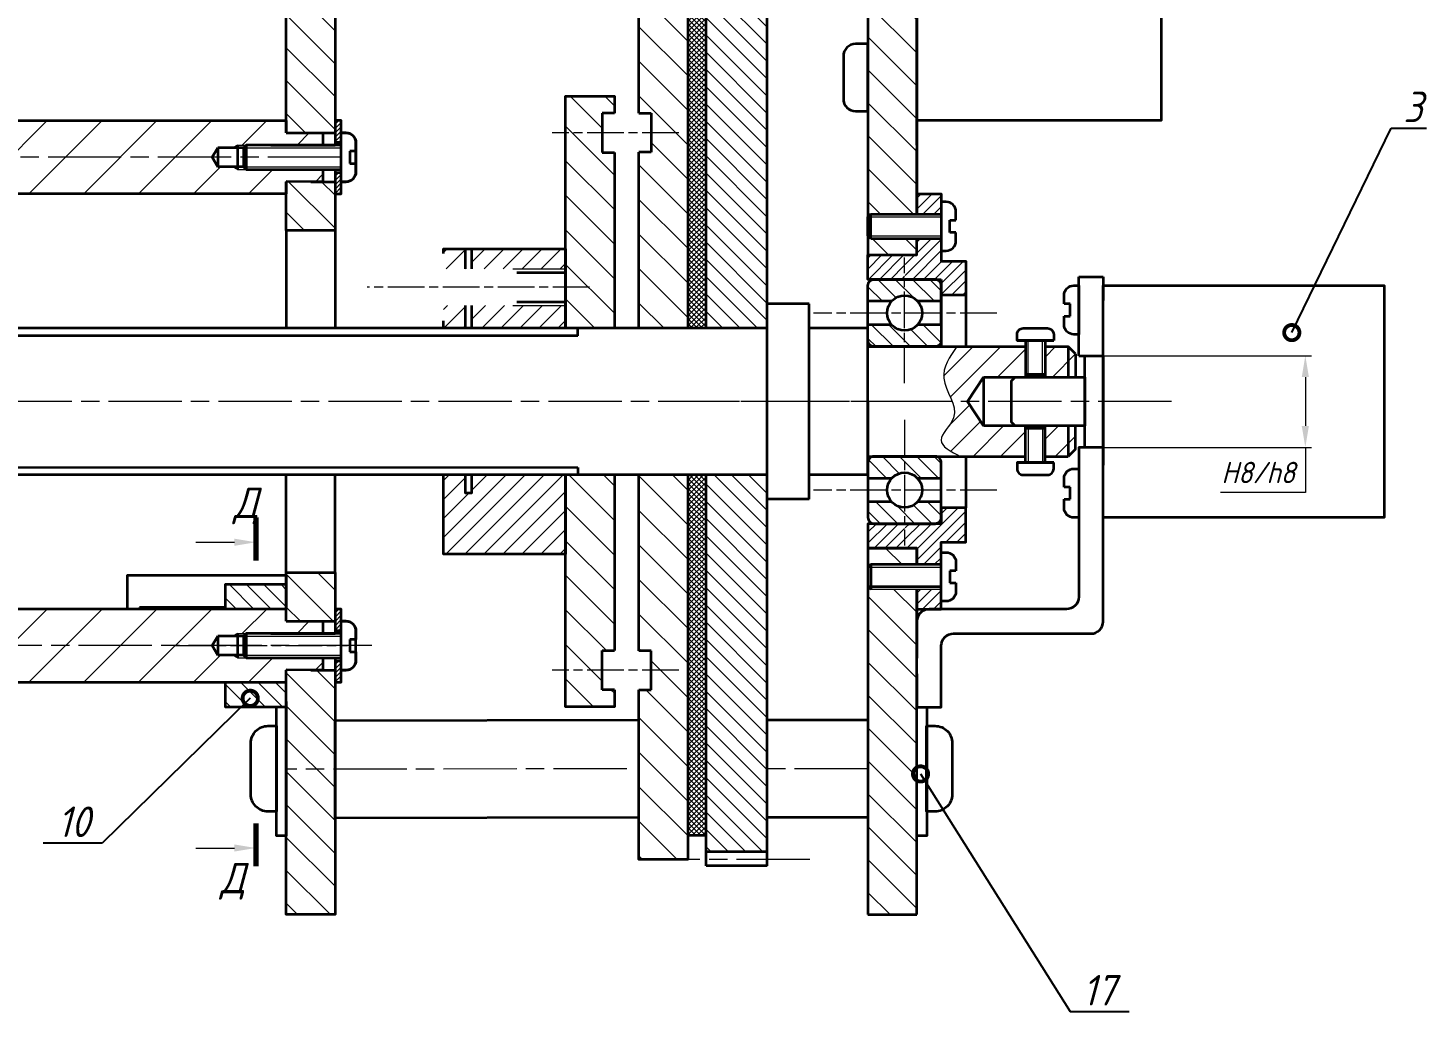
# Model space of a CAD drawing. Header units: millimetres. Extents: x -1043 to 2000, y -1356 to 1302.
# Drawn here: x 350.7 to 579.7, y -1177.6 to -1016 of the extents above; entities that cross this region are included whole.
import ezdxf
from ezdxf import colors
from ezdxf.entities.mleader import LeaderData, LeaderLine
from ezdxf.math import Vec2, Vec3

# ---------------------------------------------------------------- set-up
doc = ezdxf.new("R2010")
doc.units = ezdxf.units.MM
doc.linetypes.add('AM_ISO08W050', pattern=[18, 12, -1.5, 3, -1.5])
doc.linetypes.add('AM_ISO08W050x2', pattern=[9, 6, -0.75, 1.5, -0.75])
doc.layers.get('0').update_dxf_attribs({"lineweight": 80})
for name, color, linetype, lineweight in [('AM_0', 7, 'Continuous', 35), ('AM_4', 3, 'Continuous', 15), ('AM_4N', 3, 'Continuous', 15), ('AM_5', 3, 'Continuous', 15), ('AM_7', 4, 'AM_ISO08W050', 15), ('AM_8', 1, 'Continuous', 15), ('основные', 7, 'Continuous', 35), ('оч жирные', 7, 'Continuous', 70), ('тонкие', 2, 'Continuous', 15)]:
    doc.layers.add(name, color=color, linetype=linetype, lineweight=lineweight)
doc.styles.get("Standard").update_dxf_attribs({"font": 'geniso.shx', "oblique": 15})
doc.dimstyles.new('AM_GOST$0', dxfattribs={"dimtxt": 3.5, "dimasz": 3.5, "dimexe": 1, "dimexo": 1, "dimgap": 1.5, "dimtad": 1, "dimtoh": 1, "dimtxsty": 'Standard', "dimcen": 0, "dimclrd": 256, "dimclre": 256, "dimclrt": 2, "dimadec": 0, "dimazin": 2, "dimtp": 0.1, "dimtm": 0.1, "dimtfac": 0.71, "dimtmove": 0, "dimatfit": 3, "dimfxl": 1, "dimtolj": 1, "dimlwd": -1, "dimlwe": -1, "dimarcsym": 1})
pattern_1 = [(45, (-4.5894, -563.9429), (-0.8980256, 0.8980256), [])]
pattern_2 = [(315, (96.1496, -563.9429), (1.4142136, 1.4142136), [])]
pattern_3 = [(315, (-156.259, -165.021), (1.4142136, 1.4142136), [])]
pattern_4 = [(315, (-196.542, 1860.2293), (1.4142136, 1.4142136), [])]
pattern_5 = [(45, (79.28616, -1377.50654), (-0.3535534, 0.3535534), [])]
pattern_6 = [(45, (79.28616, -1297.52747), (-0.3535534, 0.3535534), [])]

# ---------------------------------------------------------------- blocks, each defined once
blk = doc.blocks.new('*D135')
at = {"layer": 'AM_5', "linetype": 'ByBlock', "transparency": 16777216}
for p, q in [((524.66, -1069.64), (560.75, -1069.64)), ((559.75, -1073.14), (559.75, -1081.14)), ((524.66, -1084.64), (560.75, -1084.64)), ((559.75, -1084.64), (559.75, -1092.01)), ((559.75, -1092.01), (545.85, -1092.01))]:
    blk.add_line(p, q, dxfattribs=at)
at = {"layer": 'AM_5', "transparency": 16777216}
for points in [[(559.16, -1073.14), (560.33, -1073.14), (559.75, -1069.64)], [(559.16, -1081.14), (560.33, -1081.14), (559.75, -1084.64)]]:
    blk.add_solid(points, dxfattribs=at)
at = {"layer": 'Defpoints', "color": 0, "transparency": 16777216}
for p in [(523.66, -1069.64), (523.66, -1084.64), (559.75, -1084.64)]:
    blk.add_point(p, dxfattribs=at)
at = {"layer": 'AM_5', "color": 2, "transparency": 16777216, "insert": (552.05, -1088.76), "char_height": 3.5, "attachment_point": 5}
blk.add_mtext('\\A1;H8/h8', dxfattribs=at)
blk = doc.blocks.new('_DotSmall')
at = {"color": 0, "linetype": 'ByBlock', "const_width": 0.5}
blk.add_lwpolyline([(-0.0625, 0, 1), (0.0625, 0, 1)], format="xyb", close=True, dxfattribs=at)

msp = doc.modelspace()

# ---------------------------------------------------------------- hatches: boundary and pattern name
at = {"layer": 'AM_8'}
h = msp.add_hatch(dxfattribs=at)
h.set_pattern_fill('ANSI31', color=256, scale=1.2, angle=270, style=0)
h.set_pattern_definition([(315, (-196.542, 1860.2293), (2.694077, 2.694077), [])])
h.paths.add_polyline_path([(496.15, -1046.443), (496.15, -1035.71), (496.15, -1035.143), (496.15, -1029.143), (496.15, -1027.106), (496.15, -1020.343), (496.15, -1011.143), (488.15, -1011.143), (488.15, -1046.876), (488.603, -1046.443)])
h.paths.add_polyline_path([(496.15, -973.143), (496.15, -951.143), (488.15, -951.143), (488.15, -973.143)])
h.paths.add_polyline_path([(496.15, -1053.143), (496.15, -1050.443), (488.603, -1050.443), (488.15, -1050.01), (488.15, -1053.143)])
h.paths.add_polyline_path([(496.15, -1161.143), (496.15, -1121.71), (496.15, -1110.71), (496.15, -1107.843), (488.603, -1107.843), (488.15, -1107.41), (488.15, -1118.576), (488.15, -1161.143)])
h.paths.add_polyline_path([(496.15, -1103.843), (496.15, -1101.143), (488.15, -1101.143), (488.15, -1103.843), (488.603, -1103.843)])
h.paths.add_polyline_path([(400.931, -1161.143), (400.931, -1137.351), (392.931, -1137.364), (392.931, -1148.269), (392.931, -1161.143)])
h.paths.add_polyline_path([(400.931, -1137.351), (400.931, -1123.116), (400.931, -1121.116), (396.931, -1121.116), (392.931, -1121.116), (392.931, -1137.364)])
h.paths.add_polyline_path([(400.931, -1113.116), (400.931, -1111.116), (400.931, -1105.137), (392.931, -1105.137), (392.931, -1113.116), (396.931, -1113.116)])
h.paths.add_polyline_path([(400.931, -1049.137), (400.931, -1041.137), (396.931, -1041.137), (392.931, -1041.137), (392.931, -1049.137)])
h.paths.add_polyline_path([(396.931, -1033.137), (400.931, -1033.137), (400.931, -1031.137), (400.931, -975.017), (392.931, -975.017), (392.931, -986.017), (392.931, -1033.137)])
h.paths.add_polyline_path([(400.931, -975.017), (400.931, -951.143), (392.931, -951.143), (392.931, -975.017)])
h = msp.add_hatch(dxfattribs=at)
h.set_pattern_fill('_U', color=256, scale=4, angle=315, style=0, pattern_type=0)
h.set_pattern_definition([(315, (-196.542, 1860.2293), (2.828427, 2.828427), [])])
h.paths.add_polyline_path([(458.658, -1065.142), (458.658, -1002.143), (454.65, -1002.143), (450.658, -1002.139), (450.658, -1029.924), (452.658, -1029.924), (452.658, -1036.324), (450.658, -1036.323), (450.658, -1065.142)])
h.paths.add_polyline_path([(452.658, -1117.954), (452.658, -1124.354), (450.658, -1124.354), (450.658, -1152.139), (458.658, -1152.139), (458.658, -1089.143), (454.785, -1089.143), (450.658, -1089.143), (450.658, -1117.954)])
h.paths.add_polyline_path([(446.658, -1065.142), (446.658, -1036.335), (444.658, -1036.335), (444.658, -1033.143), (438.658, -1033.143), (438.658, -1065.141)])
h.paths.add_polyline_path([(444.658, -1121.135), (444.658, -1117.914), (446.658, -1117.914), (446.658, -1089.142), (442.785, -1089.142), (438.658, -1089.143), (438.658, -1102.137), (438.658, -1121.135)])
h.paths.add_polyline_path([(444.658, -1033.143), (444.658, -1029.924), (446.658, -1029.924), (446.658, -1027.139), (438.658, -1027.139), (438.658, -1033.143)])
edge = h.paths.add_edge_path()
edge.add_line((446.658, -1127.139), (446.658, -1124.353))
edge.add_arc((446.632, -1124.054), 0.3, 244.64611, 274.94315, ccw=False)
edge.add_line((446.503, -1124.326), (446.024, -1124.326))
edge.add_arc((445.895, -1124.054), 0.3, 270, 295.35389, ccw=False)
edge.add_arc((445.895, -1124.054), 0.3, 244.64611, 270, ccw=False)
edge.add_line((445.767, -1124.326), (445.287, -1124.326))
edge.add_arc((445.158, -1124.054), 0.3, 270, 295.35389, ccw=False)
edge.add_arc((445.158, -1124.054), 0.3, 244.64611, 270, ccw=False)
edge.add_line((445.03, -1124.326), (444.658, -1124.326))
edge.add_line((444.658, -1124.326), (444.658, -1121.135))
edge.add_line((444.658, -1121.135), (438.658, -1121.135))
edge.add_line((438.658, -1121.135), (438.658, -1127.139))
edge.add_line((438.658, -1127.139), (446.658, -1127.139))
h = msp.add_hatch(dxfattribs=at)
h.set_pattern_fill('_U', color=256, scale=2, angle=315, style=0, pattern_type=0)
h.set_pattern_definition(pattern_2)
h.paths.add_polyline_path([(461.65, -1003.393), (461.65, -1061.143), (461.658, -1061.143), (461.656, -1065.142), (471.65, -1065.143), (471.65, -1003.393)])
h = msp.add_hatch(dxfattribs=at)
h.set_pattern_fill('ANSI37', color=256, scale=0.182, angle=270, style=0)
h.set_pattern_definition([(315, (-196.542, 1860.2293), (0.40860165, 0.40860165), []), (45, (-196.542, 1860.2293), (-0.40860165, 0.40860165), [])])
h.paths.add_polyline_path([(461.649, -1065.142), (461.65, -1006.143), (458.658, -1006.143), (458.657, -1065.142)])
h.paths.add_polyline_path([(461.65, -1148.143), (461.65, -1089.143), (458.658, -1089.143), (458.658, -1148.143)])
h = msp.add_hatch(dxfattribs=at)
h.set_pattern_fill('ANSI31', color=256, scale=2, style=0)
h.set_pattern_definition([(45, (79.286, -1377.5065), (-4.49013, 4.49013), [])])
edge = h.paths.add_edge_path()
edge.add_line((172.294, -1037.137), (164.972, -1037.137))
edge.add_line((164.972, -1037.137), (164.068, -1038.704))
edge.add_line((164.068, -1038.704), (161.668, -1038.704))
edge.add_line((161.668, -1038.704), (160.868, -1039.137))
edge.add_line((160.868, -1039.137), (159.414, -1039.137))
edge.add_line((159.414, -1039.137), (159.414, -1039.137))
edge.add_line((159.414, -1039.137), (146.868, -1039.137))
edge.add_line((146.868, -1039.137), (146.868, -1041.137))
edge.add_line((146.868, -1041.137), (148.868, -1041.137))
edge.add_line((148.868, -1041.137), (152.868, -1041.137))
edge.add_line((152.868, -1041.137), (152.868, -1043.12))
edge.add_line((152.868, -1043.12), (171.26, -1043.122))
edge.add_arc((154.458, -1037.137), 17.836, 340.39269, 360)
edge = h.paths.add_edge_path()
edge.add_line((171.258, -1031.144), (152.873, -1031.144))
edge.add_line((152.873, -1031.144), (152.875, -1033.162))
edge.add_line((152.875, -1033.162), (146.868, -1033.137))
edge.add_line((146.868, -1033.137), (146.868, -1035.137))
edge.add_line((146.868, -1035.137), (159.414, -1035.137))
edge.add_line((159.414, -1035.137), (160.868, -1035.137))
edge.add_line((160.868, -1035.137), (161.668, -1035.57))
edge.add_line((161.668, -1035.57), (164.068, -1035.57))
edge.add_line((164.068, -1035.57), (164.972, -1037.137))
edge.add_line((164.972, -1037.137), (172.294, -1037.137))
edge.add_arc((154.458, -1037.137), 17.836, 360, 379.63137)
edge = h.paths.add_edge_path()
edge.add_line((392.931, -1031.143), (171.258, -1031.144))
edge.add_arc((154.458, -1037.137), 17.836, 0, 19.63137, ccw=False)
edge.add_line((172.294, -1037.137), (380.827, -1037.137))
edge.add_line((380.827, -1037.137), (381.731, -1035.57))
edge.add_line((381.731, -1035.57), (384.131, -1035.57))
edge.add_line((384.131, -1035.57), (384.931, -1035.137))
edge.add_line((384.931, -1035.137), (386.385, -1035.137))
edge.add_line((386.385, -1035.137), (386.385, -1035.137))
edge.add_line((386.385, -1035.137), (398.931, -1035.137))
edge.add_line((398.931, -1035.137), (398.931, -1033.162))
edge.add_line((398.931, -1033.162), (392.931, -1033.137))
edge.add_line((392.931, -1033.137), (392.931, -1031.143))
edge = h.paths.add_edge_path()
edge.add_line((398.931, -1039.137), (386.385, -1039.137))
edge.add_line((386.385, -1039.137), (384.931, -1039.137))
edge.add_line((384.931, -1039.137), (384.131, -1038.704))
edge.add_line((384.131, -1038.704), (381.731, -1038.704))
edge.add_line((381.731, -1038.704), (380.827, -1037.137))
edge.add_line((380.827, -1037.137), (172.294, -1037.137))
edge.add_arc((154.458, -1037.137), 17.836, -19.63079, 0, ccw=False)
edge.add_line((171.258, -1043.129), (392.931, -1043.128))
edge.add_line((392.931, -1043.128), (392.931, -1041.137))
edge.add_line((392.931, -1041.137), (398.931, -1041.137))
edge.add_line((398.931, -1041.137), (398.931, -1039.137))
h = msp.add_hatch(dxfattribs=at)
h.set_pattern_fill('_U', color=256, scale=0.5, angle=45, style=0, pattern_type=0)
h.set_pattern_definition(pattern_6)
h.paths.add_polyline_path([(400.931, -1031.137), (400.931, -1033.137), (400.931, -1034.655), (401.931, -1034.655), (401.931, -1031.137)])
h = msp.add_hatch(dxfattribs=at)
h.set_pattern_fill('_U', color=256, scale=0.5, angle=45, style=0, pattern_type=0)
h.set_pattern_definition(pattern_6)
h.paths.add_polyline_path([(400.931, -1039.619), (400.931, -1041.137), (400.931, -1043.137), (401.931, -1043.137), (401.931, -1039.619)])
h = msp.add_hatch(dxfattribs=at)
h.set_pattern_fill('ANSI31', color=256, scale=0.4, angle=360, style=0)
h.set_pattern_definition(pattern_1)
h.paths.add_polyline_path([(500.15, -1046.443), (500.15, -1043.143), (496.15, -1043.143), (496.15, -1046.443)])
edge = h.paths.add_edge_path()
edge.add_arc((499.15, -1058.143), 1, 0, 90, ccw=False)
edge.add_line((500.15, -1058.143), (500.15, -1059.743))
edge.add_line((500.15, -1059.743), (504.15, -1059.743))
edge.add_line((504.15, -1059.743), (504.15, -1054.143))
edge.add_line((504.15, -1054.143), (500.15, -1054.143))
edge.add_line((500.15, -1054.143), (500.15, -1053.143))
edge.add_line((500.15, -1053.143), (500.15, -1050.443))
edge.add_line((500.15, -1050.443), (496.15, -1050.443))
edge.add_line((496.15, -1050.443), (496.15, -1053.143))
edge.add_line((496.15, -1053.143), (494.256, -1053.143))
edge.add_line((494.256, -1053.143), (494.256, -1057.143))
edge.add_line((494.256, -1057.143), (499.15, -1057.143))
h.paths.add_polyline_path([(500.15, -1046.443), (500.15, -1043.143), (496.15, -1043.143), (496.15, -1046.443)], flags=17)
h.paths.add_polyline_path([(494.15, -1057.143), (494.15, -1053.143), (488.15, -1053.143), (488.15, -1057.143)])
edge = h.paths.add_edge_path()
edge.add_line((500.15, -1103.843), (500.15, -1101.143))
edge.add_line((500.15, -1101.143), (500.15, -1100.143))
edge.add_line((500.15, -1100.143), (504.15, -1100.143))
edge.add_line((504.15, -1100.143), (504.15, -1094.543))
edge.add_line((504.15, -1094.543), (500.15, -1094.543))
edge.add_line((500.15, -1094.543), (500.15, -1096.143))
edge.add_arc((499.15, -1096.143), 1, -90, 0, ccw=False)
edge.add_line((499.15, -1097.143), (494.256, -1097.143))
edge.add_line((494.256, -1097.143), (494.256, -1101.143))
edge.add_line((494.256, -1101.143), (496.15, -1101.143))
edge.add_line((496.15, -1101.143), (496.15, -1103.843))
edge.add_line((496.15, -1103.843), (500.15, -1103.843))
h.paths.add_polyline_path([(500.15, -1111.143), (500.15, -1107.843), (496.15, -1107.843), (496.15, -1111.143)])
h.paths.add_polyline_path([(494.15, -1101.143), (494.15, -1097.143), (488.15, -1097.143), (488.15, -1101.143)])
h = msp.add_hatch(dxfattribs=at)
h.set_pattern_fill('ANSI31', color=256, scale=0.4, angle=360, style=0)
h.set_pattern_definition(pattern_1)
h.paths.add_polyline_path([(500.15, -1044.443), (500.15, -1043.143), (496.15, -1043.143), (496.15, -1046.443), (500.15, -1046.443)])
h = msp.add_hatch(dxfattribs=at)
h.set_pattern_fill('_U', color=256, scale=2.2, angle=405, style=0, pattern_type=0)
h.set_pattern_definition([(45, (-196.542, 1860.2293), (-1.5556349, 1.5556349), [])])
h.paths.add_polyline_path([(438.658, -1102.137), (438.658, -1089.143), (423.264, -1089.142), (423.264, -1092.137), (422.264, -1092.137), (422.264, -1089.142), (418.658, -1089.141), (418.658, -1102.137)])
h.paths.add_polyline_path([(438.658, -1065.141), (438.658, -1061.411), (434.044, -1061.411), (423.264, -1061.411), (423.264, -1065.14)])
h.paths.add_polyline_path([(434.044, -1055.411), (438.658, -1055.411), (438.658, -1052.137), (423.264, -1052.137), (423.264, -1055.411)])
h.paths.add_polyline_path([(421.158, -1055.411), (422.264, -1055.411), (422.264, -1052.137), (418.658, -1052.137), (418.658, -1055.411), (420.544, -1055.411)])
h.paths.add_polyline_path([(422.264, -1065.14), (422.264, -1061.411), (421.158, -1061.411), (420.544, -1061.411), (418.658, -1061.411), (418.658, -1063.911), (418.658, -1065.14)])
h = msp.add_hatch(dxfattribs=at)
h.set_pattern_fill('_U', color=256, scale=2, angle=315, style=0, pattern_type=0)
h.set_pattern_definition(pattern_3)
edge = h.paths.add_edge_path()
edge.add_line((488.15, -1058.143), (488.15, -1060.729))
edge.add_line((488.15, -1060.729), (492.024, -1060.729))
edge.add_arc((494.15, -1062.643), 2.86, 402.00772, 497.99228, ccw=False)
edge.add_line((496.275, -1060.729), (500.15, -1060.729))
edge.add_line((500.15, -1060.729), (500.15, -1058.143))
edge.add_arc((499.15, -1058.143), 1, 360, 450)
edge.add_line((499.15, -1057.143), (489.15, -1057.143))
edge.add_arc((489.15, -1058.143), 1, 450, 540)
h = msp.add_hatch(dxfattribs=at)
h.set_pattern_fill('_U', color=256, scale=2, angle=315, style=0, pattern_type=0)
h.set_pattern_definition(pattern_3)
edge = h.paths.add_edge_path()
edge.add_line((500.15, -1067.143), (500.15, -1064.557))
edge.add_line((500.15, -1064.557), (496.275, -1064.557))
edge.add_arc((494.15, -1062.643), 2.86, 222.00772, 317.99228, ccw=False)
edge.add_line((492.024, -1064.557), (488.15, -1064.557))
edge.add_line((488.15, -1064.557), (488.15, -1067.143))
edge.add_arc((489.15, -1067.143), 1, 540, 630)
edge.add_line((489.15, -1068.143), (499.15, -1068.143))
edge.add_arc((499.15, -1067.143), 1, 270, 360)
h = msp.add_hatch(dxfattribs=at)
h.set_pattern_fill('ANSI31', color=256, style=0)
h.set_pattern_definition([(45, (79.2862, -1377.5065), (-2.245064, 2.245064), [])])
edge = h.paths.add_edge_path()
edge.add_line((513.953, -1068.893), (513.953, -1068.463))
edge.add_line((513.953, -1068.463), (513.953, -1068.143))
edge.add_line((513.953, -1068.143), (502.692, -1068.143))
edge.add_spline(control_points=[(502.692, -1068.143), (501.535, -1069.838), (499.565, -1072.726), (501.475, -1075.857), (501.951, -1077.141)], knot_values=[0, 0, 0, 0, 2.7958773, 4.7635346, 4.7635346, 4.7635346, 4.7635346], degree=3, periodic=0)
edge.add_line((501.951, -1077.141), (504.443, -1077.141))
edge.add_line((504.443, -1077.141), (507.063, -1073.143))
edge.add_line((507.063, -1073.143), (512.257, -1073.143))
edge.add_line((512.257, -1073.143), (513.953, -1073.143))
edge.add_line((513.953, -1073.143), (513.953, -1072.713))
edge.add_line((513.953, -1072.713), (513.953, -1068.893))
edge = h.paths.add_edge_path()
edge.add_line((513.953, -1081.572), (513.953, -1081.143))
edge.add_line((513.953, -1081.143), (512.257, -1081.143))
edge.add_line((512.257, -1081.143), (507.063, -1081.143))
edge.add_line((507.063, -1081.143), (504.441, -1077.141))
edge.add_line((504.441, -1077.141), (501.951, -1077.141))
edge.add_spline(control_points=[(501.951, -1077.141), (502.284, -1078.039), (502.738, -1080.29), (498.523, -1083.677), (501.717, -1085.321), (503.314, -1086.143)], knot_values=[4.7635346, 4.7635346, 4.7635346, 4.7635346, 6.1390184, 8.2290928, 10.3200374, 10.3200374, 10.3200374, 10.3200374], degree=3, periodic=0)
edge.add_line((503.314, -1086.143), (513.953, -1086.143))
edge.add_line((513.953, -1086.143), (513.953, -1085.822))
edge.add_line((513.953, -1085.822), (513.953, -1085.393))
edge.add_line((513.953, -1085.393), (513.953, -1081.572))
h.paths.add_polyline_path([(520.95, -1068.143), (517.153, -1068.143), (517.153, -1068.463), (517.153, -1068.893), (517.153, -1072.713), (517.153, -1073.143), (520.95, -1073.143)])
h.paths.add_polyline_path([(520.95, -1081.143), (517.153, -1081.143), (517.153, -1081.572), (517.153, -1085.393), (517.153, -1085.822), (517.153, -1086.143), (520.95, -1086.143)])
h.paths.add_polyline_path([(522.15, -1069.343), (520.95, -1068.143), (520.95, -1073.143), (522.15, -1073.143)])
h.paths.add_polyline_path([(522.15, -1081.143), (520.95, -1081.143), (520.95, -1086.143), (522.15, -1084.943)])
h = msp.add_hatch(dxfattribs=at)
h.set_pattern_fill('_U', color=256, scale=2, angle=315, style=0, pattern_type=0)
h.set_pattern_definition(pattern_3)
edge = h.paths.add_edge_path()
edge.add_arc((499.15, -1087.143), 1, 360, 450)
edge.add_line((499.15, -1086.143), (489.15, -1086.143))
edge.add_arc((489.15, -1087.143), 1, 450, 540)
edge.add_line((488.15, -1087.143), (488.15, -1089.729))
edge.add_line((488.15, -1089.729), (492.024, -1089.729))
edge.add_arc((494.15, -1091.643), 2.86, 402.00772, 497.99228, ccw=False)
edge.add_line((496.275, -1089.729), (500.15, -1089.729))
edge.add_line((500.15, -1089.729), (500.15, -1087.143))
h = msp.add_hatch(dxfattribs=at)
h.set_pattern_fill('_U', color=256, scale=2, angle=315, style=0, pattern_type=0)
h.set_pattern_definition(pattern_2)
h.paths.add_polyline_path([(461.65, -1150.893), (471.65, -1150.893), (471.65, -1089.143), (461.65, -1089.143)])
h = msp.add_hatch(dxfattribs=at)
h.set_pattern_fill('_U', color=256, scale=2, angle=315, style=0, pattern_type=0)
h.set_pattern_definition(pattern_3)
edge = h.paths.add_edge_path()
edge.add_line((492.024, -1093.557), (488.15, -1093.557))
edge.add_line((488.15, -1093.557), (488.15, -1096.143))
edge.add_arc((489.15, -1096.143), 1, 540, 630)
edge.add_line((489.15, -1097.143), (499.15, -1097.143))
edge.add_arc((499.15, -1096.143), 1, 270, 360)
edge.add_line((500.15, -1096.143), (500.15, -1093.557))
edge.add_line((500.15, -1093.557), (496.275, -1093.557))
edge.add_arc((494.15, -1091.643), 2.86, 222.00772, 317.99228, ccw=False)
h = msp.add_hatch(dxfattribs=at)
h.set_pattern_fill('_U', color=256, scale=2, angle=315, style=0, pattern_type=0)
h.set_pattern_definition(pattern_4)
h.paths.add_polyline_path([(392.931, -1107.117), (382.931, -1107.117), (382.931, -1111.124), (392.931, -1111.124)])
h = msp.add_hatch(dxfattribs=at)
h.set_pattern_fill('ANSI31', color=256, scale=2, style=0)
h.set_pattern_definition([(45, (79.286, -1457.4856), (-4.49013, 4.49013), [])])
edge = h.paths.add_edge_path()
edge.add_line((172.294, -1117.116), (164.972, -1117.116))
edge.add_line((164.972, -1117.116), (164.068, -1118.683))
edge.add_line((164.068, -1118.683), (161.668, -1118.683))
edge.add_line((161.668, -1118.683), (160.868, -1119.116))
edge.add_line((160.868, -1119.116), (159.414, -1119.116))
edge.add_line((159.414, -1119.116), (159.414, -1119.116))
edge.add_line((159.414, -1119.116), (146.868, -1119.116))
edge.add_line((146.868, -1119.116), (146.868, -1121.116))
edge.add_line((146.868, -1121.116), (148.868, -1121.116))
edge.add_line((148.868, -1121.116), (152.868, -1121.116))
edge.add_line((152.868, -1121.116), (152.868, -1123.099))
edge.add_line((152.868, -1123.099), (171.26, -1123.101))
edge.add_arc((154.458, -1117.116), 17.836, 340.39269, 360)
edge = h.paths.add_edge_path()
edge.add_line((171.258, -1111.123), (152.873, -1111.123))
edge.add_line((152.873, -1111.123), (152.875, -1113.142))
edge.add_line((152.875, -1113.142), (145.868, -1113.116))
edge.add_line((145.868, -1113.116), (145.868, -1115.116))
edge.add_line((145.868, -1115.116), (159.414, -1115.116))
edge.add_line((159.414, -1115.116), (160.868, -1115.116))
edge.add_line((160.868, -1115.116), (161.668, -1115.549))
edge.add_line((161.668, -1115.549), (164.068, -1115.549))
edge.add_line((164.068, -1115.549), (164.972, -1117.116))
edge.add_line((164.972, -1117.116), (172.294, -1117.116))
edge.add_arc((154.458, -1117.116), 17.836, 360, 379.63137)
edge = h.paths.add_edge_path()
edge.add_line((392.931, -1111.122), (171.258, -1111.123))
edge.add_arc((154.458, -1117.116), 17.836, 0, 19.63137, ccw=False)
edge.add_line((172.294, -1117.116), (380.827, -1117.116))
edge.add_line((380.827, -1117.116), (381.731, -1115.549))
edge.add_line((381.731, -1115.549), (384.131, -1115.549))
edge.add_line((384.131, -1115.549), (384.931, -1115.116))
edge.add_line((384.931, -1115.116), (386.385, -1115.116))
edge.add_line((386.385, -1115.116), (386.385, -1115.116))
edge.add_line((386.385, -1115.116), (398.931, -1115.112))
edge.add_line((398.931, -1115.112), (398.931, -1113.138))
edge.add_line((398.931, -1113.138), (392.931, -1113.116))
edge.add_line((392.931, -1113.116), (392.931, -1111.122))
edge = h.paths.add_edge_path()
edge.add_line((398.931, -1119.125), (386.385, -1119.116))
edge.add_line((386.385, -1119.116), (384.931, -1119.116))
edge.add_line((384.931, -1119.116), (384.131, -1118.683))
edge.add_line((384.131, -1118.683), (381.731, -1118.683))
edge.add_line((381.731, -1118.683), (380.827, -1117.116))
edge.add_line((380.827, -1117.116), (172.294, -1117.116))
edge.add_arc((154.458, -1117.116), 17.836, -19.63079, 0, ccw=False)
edge.add_line((171.258, -1123.108), (392.931, -1123.107))
edge.add_line((392.931, -1123.107), (392.931, -1121.116))
edge.add_line((392.931, -1121.116), (398.931, -1121.125))
edge.add_line((398.931, -1121.125), (398.931, -1119.125))
h = msp.add_hatch(dxfattribs=at)
h.set_pattern_fill('_U', color=256, scale=0.5, angle=45, style=0, pattern_type=0)
h.set_pattern_definition(pattern_5)
h.paths.add_polyline_path([(400.931, -1111.116), (400.931, -1113.116), (400.931, -1114.634), (401.931, -1114.634), (401.931, -1111.116)])
h = msp.add_hatch(dxfattribs=at)
h.set_pattern_fill('_U', color=256, scale=0.5, angle=45, style=0, pattern_type=0)
h.set_pattern_definition(pattern_5)
h.paths.add_polyline_path([(400.931, -1119.598), (400.931, -1121.116), (400.931, -1123.116), (401.931, -1123.116), (401.931, -1119.598)])
h = msp.add_hatch(dxfattribs=at)
h.set_pattern_fill('_U', color=256, scale=2, angle=315, style=0, pattern_type=0)
h.set_pattern_definition(pattern_4)
h.paths.add_polyline_path([(382.931, -1127.117), (392.931, -1127.117), (392.931, -1123.109), (382.931, -1123.109)])

# ---------------------------------------------------------------- linework, layer by layer
at = {"layer": 'AM_0'}
for p, q in [((461.65, -1065.143), (461.65, -1001.143)), ((471.65, -1153.143), (471.65, -1001.143)), ((384.931, -1035.137), (384.931, -1039.137)), ((380.827, -1037.137), (381.731, -1035.57)), ((380.827, -1037.137), (381.731, -1038.704)), ((385.931, -1035.57), (381.731, -1035.57)), ((381.731, -1035.57), (381.731, -1038.704)), ((385.931, -1038.704), (381.731, -1038.704)), ((478.527, -1061.143), (471.65, -1061.143)), ((471.65, -1093.143), (471.65, -1061.143)), ((478.527, -1093.143), (478.527, -1061.143)), ((471.65, -1089.143), (471.65, -1065.143)), ((488.15, -1065.143), (478.527, -1065.143)), ((461.65, -1153.143), (461.65, -1089.143)), ((488.15, -1089.143), (478.527, -1089.143)), ((478.527, -1093.143), (471.65, -1093.143)), ((384.931, -1115.116), (384.931, -1119.116)), ((380.827, -1117.116), (381.731, -1115.549)), ((380.827, -1117.116), (381.731, -1118.683)), ((385.931, -1115.549), (381.731, -1115.549)), ((381.731, -1115.549), (381.731, -1118.683)), ((385.931, -1118.683), (381.731, -1118.683)), ((471.65, -1150.893), (461.65, -1150.893)), ((471.65, -1153.143), (461.65, -1153.143))]:
    msp.add_line(p, q, dxfattribs=at)
at = {"layer": 'AM_4'}
for p, q in [((384.931, -1035.137), (384.131, -1035.57)), ((384.931, -1035.137), (386.385, -1035.137)), ((385.931, -1035.57), (401.931, -1035.57)), ((384.931, -1039.137), (384.131, -1038.704)), ((384.931, -1039.137), (386.385, -1039.137)), ((385.931, -1038.704), (401.931, -1038.704)), ((488.603, -1046.443), (488.15, -1046.443)), ((488.15, -1046.876), (500.15, -1046.876)), ((488.15, -1050.01), (500.15, -1050.01)), ((488.603, -1050.443), (488.15, -1050.443)), ((430.044, -1055.411), (438.658, -1055.411)), ((430.044, -1061.411), (438.658, -1061.411)), ((488.603, -1103.843), (488.15, -1103.843)), ((488.15, -1104.276), (500.15, -1104.276)), ((488.603, -1107.843), (488.15, -1107.843)), ((488.603, -1107.843), (500.15, -1107.843)), ((384.931, -1115.116), (384.131, -1115.549)), ((384.931, -1115.116), (386.385, -1115.116)), ((385.931, -1115.549), (401.931, -1115.549)), ((384.931, -1119.116), (384.131, -1118.683)), ((384.931, -1119.116), (386.385, -1119.116)), ((385.931, -1118.683), (401.931, -1118.683))]:
    msp.add_line(p, q, dxfattribs=at)
at = {"layer": 'AM_4N'}
for p, q in [((514.383, -1073.143), (514.383, -1067.143)), ((516.724, -1073.143), (516.724, -1067.143)), ((514.383, -1081.143), (514.383, -1087.143)), ((516.724, -1081.143), (516.724, -1087.143))]:
    msp.add_line(p, q, dxfattribs=at)
at = {"layer": 'AM_5'}
for p, q in [((378.112, -1100.182), (384.431, -1100.182)), ((378.112, -1150.251), (384.431, -1150.251))]:
    msp.add_line(p, q, dxfattribs=at)
at = {"layer": 'AM_5', "linetype": 'Continuous'}
for points in [[(384.431, -1100.765), (384.431, -1099.598), (387.931, -1100.182)], [(384.431, -1150.835), (384.431, -1149.668), (387.931, -1150.251)]]:
    msp.add_trace(points, dxfattribs=at)
at = {"layer": 'AM_7', "linetype": 'AM_ISO08W050x2'}
for p, q in [((457.185, -1033.143), (436.485, -1033.143)), ((494.15, -1074.143), (494.15, -1053.55)), ((442.556, -1058.411), (406.165, -1058.411)), ((509.256, -1062.643), (479.256, -1062.643)), ((494.15, -1077.143), (465.65, -1077.143)), ((494.15, -1080.143), (494.15, -1100.736)), ((509.256, -1091.643), (479.256, -1091.643)), ((509.256, -1091.643), (479.256, -1091.643)), ((374.827, -1117.116), (402.931, -1117.116)), ((457.185, -1121.135), (436.485, -1121.135))]:
    msp.add_line(p, q, dxfattribs=at)
at = {"layer": 'AM_7'}
for p, q in [((401.931, -1037.137), (141.881, -1037.137)), ((537.837, -1077.143), (131.688, -1077.126)), ((406.931, -1117.116), (138.868, -1117.116)), ((448.658, -1137.269), (392.931, -1137.364)), ((488.15, -1137.269), (471.65, -1137.269)), ((478.65, -1152.143), (454.65, -1152.143))]:
    msp.add_line(p, q, dxfattribs=at)
at = {"layer": 'основные'}
for p, q in [((488.15, -1011.143), (488.15, -1053.143)), ((496.15, -1011.143), (496.15, -1035.71)), ((446.658, -1029.924), (444.658, -1029.924)), ((444.658, -1029.924), (444.658, -1036.335)), ((450.658, -1029.924), (452.658, -1029.924)), ((452.658, -1029.924), (452.658, -1036.324)), ((386.385, -1035.137), (385.931, -1035.57)), ((386.385, -1035.137), (386.385, -1039.137)), ((401.931, -1035.137), (386.385, -1035.137)), ((390.385, -1035.137), (400.931, -1035.137)), ((396.931, -1033.137), (400.931, -1033.137)), ((400.931, -1034.655), (401.931, -1034.655)), ((385.931, -1035.57), (385.931, -1038.704)), ((404.331, -1036.137), (403.331, -1036.137)), ((403.331, -1036.137), (403.331, -1038.137)), ((444.658, -1036.335), (446.658, -1036.335)), ((452.658, -1036.324), (450.664, -1036.323)), ((496.15, -1035.71), (496.15, -1046.443)), ((385.931, -1038.704), (386.385, -1039.137)), ((386.385, -1039.137), (401.931, -1039.137)), ((400.931, -1039.619), (401.931, -1039.619)), ((403.331, -1038.137), (404.331, -1038.137)), ((396.931, -1041.137), (400.931, -1041.137)), ((488.15, -1046.876), (488.603, -1046.443)), ((488.603, -1050.443), (488.603, -1046.443)), ((488.603, -1046.443), (500.15, -1046.443)), ((488.15, -1050.01), (488.15, -1046.876)), ((501.55, -1049.443), (501.55, -1047.443)), ((501.55, -1047.443), (502.55, -1047.443)), ((392.931, -1049.137), (392.931, -1065.139)), ((400.931, -1049.137), (400.931, -1065.139)), ((488.603, -1050.443), (488.15, -1050.01)), ((488.603, -1050.443), (500.15, -1050.443)), ((496.15, -1053.143), (496.15, -1050.443)), ((502.55, -1049.443), (501.55, -1049.443)), ((488.15, -1053.143), (496.15, -1053.143)), ((430.658, -1056.025), (438.658, -1056.025)), ((499.15, -1057.143), (496.15, -1057.143)), ((499.15, -1057.143), (500.15, -1057.143)), ((500.15, -1057.143), (500.15, -1058.143)), ((522.657, -1069.642), (522.658, -1056.742)), ((522.658, -1056.742), (526.658, -1056.742)), ((526.658, -1056.742), (526.658, -1060.575)), ((500.15, -1058.143), (500.15, -1068.143)), ((500.15, -1064.557), (500.15, -1058.143)), ((504.15, -1059.743), (500.15, -1059.743)), ((504.15, -1059.743), (504.15, -1068.143)), ((430.658, -1060.798), (438.658, -1060.798)), ((461.656, -1065.143), (461.658, -1061.143)), ((492.024, -1060.729), (488.15, -1060.729)), ((500.15, -1060.729), (496.275, -1060.729)), ((521.257, -1061.143), (520.257, -1061.143)), ((521.257, -1063.143), (521.257, -1061.143)), ((492.024, -1064.557), (488.15, -1064.557)), ((500.15, -1064.557), (496.275, -1064.557)), ((520.257, -1063.143), (521.257, -1063.143)), ((440.651, -1066.371), (152.868, -1066.353)), ((471.65, -1065.143), (154.868, -1065.126)), ((440.651, -1066.37), (440.651, -1065.14)), ((488.15, -1089.143), (488.15, -1065.143)), ((512.553, -1067.143), (513.953, -1067.143)), ((513.953, -1067.143), (513.953, -1068.463)), ((513.953, -1067.143), (517.153, -1067.143)), ((517.153, -1067.143), (518.553, -1067.143)), ((517.153, -1067.143), (517.153, -1068.463)), ((488.15, -1068.143), (513.953, -1068.143)), ((513.953, -1068.463), (513.953, -1068.893)), ((513.953, -1068.893), (513.953, -1072.713)), ((517.153, -1068.143), (520.95, -1068.143)), ((517.153, -1068.463), (517.153, -1068.893)), ((517.153, -1068.893), (517.153, -1072.713)), ((522.15, -1069.343), (520.95, -1068.143)), ((520.95, -1068.143), (520.95, -1073.143)), ((522.15, -1069.343), (522.15, -1073.143)), ((522.657, -1069.642), (526.657, -1069.642)), ((504.443, -1077.142), (507.063, -1073.143)), ((507.063, -1073.143), (507.063, -1081.143)), ((507.063, -1073.143), (512.257, -1073.143)), ((513.953, -1072.713), (514.383, -1073.143)), ((517.153, -1072.713), (513.953, -1072.713)), ((513.953, -1072.713), (513.953, -1073.143)), ((516.724, -1073.143), (514.383, -1073.143)), ((517.153, -1072.713), (516.724, -1073.143)), ((517.153, -1072.713), (517.153, -1073.143)), ((488.15, -1077.143), (488.15, -1086.143)), ((504.442, -1077.143), (507.063, -1081.143)), ((526.657, -1077.143), (526.657, -1087.543)), ((512.257, -1081.143), (507.063, -1081.143)), ((513.953, -1081.572), (514.383, -1081.143)), ((513.953, -1081.572), (513.953, -1081.143)), ((513.953, -1085.393), (513.953, -1081.572)), ((517.153, -1081.572), (513.953, -1081.572)), ((516.724, -1081.143), (514.383, -1081.143)), ((517.153, -1081.572), (516.724, -1081.143)), ((517.153, -1081.572), (517.153, -1081.143)), ((517.153, -1085.393), (517.153, -1081.572)), ((520.95, -1081.143), (520.95, -1086.143)), ((522.15, -1084.943), (522.15, -1081.143)), ((513.953, -1085.822), (513.953, -1085.393)), ((517.153, -1085.822), (517.153, -1085.393)), ((522.15, -1084.943), (520.95, -1086.143)), ((526.657, -1084.643), (522.657, -1084.643)), ((488.15, -1086.143), (513.953, -1086.143)), ((504.15, -1086.143), (504.15, -1094.543)), ((512.553, -1087.143), (513.953, -1087.143)), ((513.953, -1087.143), (513.953, -1085.822)), ((513.953, -1087.143), (517.153, -1087.143)), ((517.153, -1087.143), (517.153, -1085.822)), ((517.153, -1086.143), (520.95, -1086.143)), ((517.153, -1087.143), (518.553, -1087.143)), ((152.868, -1087.9), (440.651, -1087.916)), ((455.658, -1089.143), (154.95, -1089.126)), ((392.931, -1105.137), (392.931, -1089.14)), ((400.931, -1105.137), (400.932, -1089.14)), ((440.651, -1087.916), (440.651, -1089.143)), ((458.658, -1089.143), (454.785, -1089.143)), ((471.65, -1089.143), (455.658, -1089.143)), ((492.024, -1089.729), (488.15, -1089.729)), ((500.15, -1089.729), (496.275, -1089.729)), ((521.257, -1091.143), (520.257, -1091.143)), ((521.257, -1093.143), (521.257, -1091.143)), ((492.024, -1093.557), (488.15, -1093.557)), ((500.15, -1093.557), (496.275, -1093.557)), ((520.257, -1093.143), (521.257, -1093.143)), ((500.15, -1096.143), (500.15, -1097.149)), ((500.15, -1097.149), (499.051, -1097.149)), ((488.15, -1101.143), (488.15, -1118.576)), ((496.15, -1101.143), (488.15, -1101.143)), ((496.15, -1101.143), (496.15, -1103.843)), ((496.15, -1103.843), (496.15, -1101.143)), ((488.603, -1103.843), (488.15, -1104.276)), ((500.15, -1103.843), (488.603, -1103.843)), ((488.603, -1103.843), (488.603, -1107.843)), ((488.15, -1104.276), (488.15, -1107.41)), ((502.55, -1104.843), (501.55, -1104.843)), ((501.55, -1104.843), (501.55, -1106.843)), ((488.15, -1107.41), (488.603, -1107.843)), ((488.15, -1107.41), (500.15, -1107.41)), ((496.15, -1110.71), (496.15, -1107.843)), ((501.55, -1106.843), (502.55, -1106.843)), ((496.15, -1121.71), (496.15, -1110.71)), ((382.931, -1110.864), (368.886, -1110.864)), ((368.886, -1110.864), (368.886, -1111.124)), ((392.931, -1111.385), (392.931, -1110.864)), ((386.385, -1115.116), (385.931, -1115.549)), ((386.385, -1115.116), (386.385, -1119.116)), ((401.931, -1115.116), (386.385, -1115.116)), ((390.385, -1115.116), (400.931, -1115.116)), ((396.931, -1113.116), (400.931, -1113.116)), ((400.931, -1114.634), (401.931, -1114.634)), ((385.931, -1115.549), (385.931, -1118.683)), ((404.331, -1116.116), (403.331, -1116.116)), ((403.331, -1116.116), (403.331, -1118.116)), ((385.931, -1118.683), (386.385, -1119.116)), ((386.385, -1119.116), (401.931, -1119.116)), ((400.931, -1119.598), (401.931, -1119.598)), ((403.331, -1118.116), (404.331, -1118.116)), ((444.658, -1124.326), (444.658, -1117.914)), ((444.658, -1117.914), (446.658, -1117.914)), ((452.658, -1117.954), (450.658, -1117.954)), ((452.658, -1124.354), (452.658, -1117.954)), ((488.15, -1118.576), (488.15, -1161.143)), ((396.931, -1121.116), (400.931, -1121.116)), ((496.15, -1161.143), (496.15, -1121.71)), ((446.658, -1124.326), (444.658, -1124.326)), ((450.658, -1124.354), (452.658, -1124.354)), ((458.658, -1148.143), (461.65, -1148.143)), ((400.931, -1161.143), (392.931, -1161.143)), ((488.15, -1161.143), (496.15, -1161.143))]:
    msp.add_line(p, q, dxfattribs=at)
for points in [[(392.931, -1033.14), (392.931, -951.143)], [(400.931, -951.143), (400.931, -1035.137)], [(450.658, -1029.924), (450.658, -1002.139), (458.658, -1002.139), (458.658, -1065.142)], [(438.658, -1065.141), (438.658, -1027.139), (446.658, -1027.139), (446.658, -1029.924)], [(496.15, -1035.143), (496.15, -1029.143)], [(152.875, -1033.162), (152.868, -1031.144), (392.931, -1031.143), (392.931, -1033.14)], [(400.931, -1039.137), (400.931, -1043.137), (401.931, -1043.137), (401.931, -1031.137), (400.931, -1031.137), (400.931, -1035.137)], [(392.931, -1033.146), (392.931, -1033.146), (398.931, -1033.146), (398.931, -1035.146)], [(446.658, -1036.335), (446.658, -1065.142)], [(450.658, -1065.142), (450.658, -1036.295)], [(496.15, -1043.143), (496.15, -1039.143), (496.15, -1035.71)], [(400.931, -1039.137), (400.931, -1049.137), (392.931, -1049.137), (392.931, -1041.137)], [(398.931, -1039.146), (398.931, -1041.146), (392.931, -1041.121), (392.931, -1041.121)], [(392.931, -1041.137), (392.931, -1043.128), (152.868, -1043.129), (152.868, -1041.137)], [(488.15, -1057.143), (488.15, -1053.143), (496.15, -1053.143), (496.15, -1050.443)], [(418.658, -1052.911), (418.658, -1052.137), (438.658, -1052.137), (438.658, -1065.141)], [(422.264, -1055.411), (422.264, -1052.137), (423.264, -1052.137), (423.264, -1055.411)], [(526.657, -1063.71), (526.657, -1058.143), (572.657, -1058.143), (572.657, -1096.143), (526.657, -1096.143), (526.657, -1063.71)], [(422.264, -1065.138), (422.264, -1061.411)], [(423.264, -1061.411), (423.264, -1065.138)], [(418.658, -1065.14), (418.658, -1063.911)], [(511.657, -1078.911), (511.657, -1073.743), (512.257, -1073.143), (522.15, -1073.143)], [(522.15, -1073.143), (523.657, -1073.143), (523.657, -1081.143), (522.15, -1081.143)], [(522.15, -1081.143), (512.257, -1081.143), (511.657, -1080.543), (511.657, -1078.911)], [(438.658, -1089.143), (438.658, -1102.137), (418.658, -1102.137), (418.658, -1089.143)], [(423.264, -1089.143), (423.264, -1092.137), (422.264, -1092.137), (422.264, -1089.143)], [(446.658, -1124.326), (446.658, -1127.139), (438.658, -1127.139), (438.658, -1089.143)], [(446.659, -1089.142), (446.658, -1117.914)], [(458.658, -1089.143), (458.658, -1152.139), (450.658, -1152.139), (450.658, -1124.354)], [(450.658, -1117.954), (450.658, -1089.143)], [(488.15, -1097.143), (488.15, -1101.143), (496.15, -1101.143), (496.15, -1103.843)], [(366.931, -1111.124), (366.931, -1105.585), (392.931, -1105.585), (392.931, -1111.124)], [(392.931, -1113.12), (392.931, -1105.137), (400.931, -1105.137), (400.931, -1111.116)], [(392.931, -1113.12), (392.931, -1107.117), (382.931, -1107.117), (382.931, -1111.124)], [(392.931, -1113.12), (392.931, -1111.124), (152.868, -1111.123), (152.868, -1113.12)], [(400.931, -1119.116), (400.931, -1123.116), (401.931, -1123.116), (401.931, -1111.116), (400.931, -1111.116), (400.931, -1115.116)], [(496.15, -1111.143), (496.15, -1115.143), (496.15, -1118.576)], [(392.931, -1113.125), (392.931, -1113.125), (398.931, -1113.125), (398.931, -1115.125)], [(398.931, -1119.125), (398.931, -1121.125), (392.931, -1121.1), (392.931, -1121.1)], [(152.868, -1121.112), (152.868, -1123.108), (392.931, -1123.109), (392.931, -1121.112)], [(382.931, -1123.109), (382.931, -1127.117), (392.931, -1127.117), (392.931, -1121.112)], [(400.931, -1123.116), (400.931, -1161.143), (392.931, -1161.143), (392.931, -1121.112)], [(496.15, -1121.71), (496.15, -1125.143)], [(392.931, -1126.269), (392.931, -1148.269), (391.331, -1148.269), (391.331, -1127.117)], [(497.765, -1127.177), (497.765, -1148.269), (496.165, -1148.269), (496.165, -1127.177)], [(450.658, -1145.269), (400.931, -1145.364), (400.931, -1129.364), (450.658, -1129.269)], [(471.65, -1129.269), (488.122, -1129.269), (488.122, -1145.269), (471.65, -1145.269)]]:
    msp.add_lwpolyline(points, dxfattribs=at)
for points in [[(496.15, -953.143), (536.15, -953.143), (536.15, -1031.143), (496.15, -1031.143)], [(526.657, -1069.643), (526.657, -1084.643), (523.657, -1084.643), (523.657, -1069.643)]]:
    msp.add_lwpolyline(points, close=True, dxfattribs=at)
for points in [[(486.122, -1029.583), (488.122, -1029.583), (488.122, -1018.583), (486.122, -1018.583, 0.4142136), (484.122, -1020.583), (484.122, -1027.583, 0.4142136)], [(518.553, -1067.143), (512.553, -1067.143), (512.553, -1066.143, -0.4142136), (513.553, -1065.143), (517.553, -1065.143, -0.4142136), (518.553, -1066.143)], [(518.553, -1087.143), (512.553, -1087.143), (512.553, -1088.143, 0.4142136), (513.553, -1089.143), (517.553, -1089.143, 0.4142136), (518.553, -1088.143)], [(391.331, -1144.269), (389.931, -1144.269, -0.4142136), (387.131, -1141.469), (387.131, -1133.069, -0.4142136), (389.931, -1130.269), (391.331, -1130.269)], [(497.75, -1130.269), (499.15, -1130.269, -0.4142136), (501.95, -1133.069), (501.95, -1141.469, -0.4142136), (499.15, -1144.269), (497.75, -1144.269)]]:
    msp.add_lwpolyline(points, format="xyb", close=True, dxfattribs=at)
for points in [[(404.331, -1038.137), (404.331, -1039.537, -0.4142136), (402.731, -1041.137), (401.931, -1041.137), (401.931, -1033.137), (402.731, -1033.137, -0.4142136), (404.331, -1034.737), (404.331, -1038.137)], [(404.331, -1036.137), (404.331, -1034.737, 0.4142136), (402.731, -1033.137), (401.931, -1033.137)], [(401.931, -1033.137), (402.731, -1033.137, -0.4142136), (404.331, -1034.737), (404.331, -1036.137)], [(401.931, -1041.137), (402.731, -1041.137, 0.4142136), (404.331, -1039.537), (404.331, -1036.137)], [(404.331, -1038.137), (404.331, -1039.537, -0.4142136), (402.731, -1041.137), (401.931, -1041.137)], [(496.15, -1046.443), (496.15, -1043.143), (500.15, -1043.143), (500.15, -1053.143), (500.15, -1054.143), (504.15, -1054.143), (504.15, -1059.743), (500.15, -1059.743), (500.15, -1058.143, 0.4142136), (499.15, -1057.143), (488.15, -1057.143), (488.15, -1053.143)], [(502.55, -1047.443), (502.55, -1046.043, 0.4142136), (500.95, -1044.443), (500.15, -1044.443), (500.15, -1052.443), (500.95, -1052.443, 0.4142136), (502.55, -1050.843), (502.55, -1049.443)], [(488.15, -1067.143), (488.15, -1058.143, -0.4142136), (489.15, -1057.143), (499.15, -1057.143, -0.4142136), (500.15, -1058.143), (500.15, -1067.143, -0.4142136), (499.15, -1068.143), (489.15, -1068.143, -0.4142136), (488.15, -1067.143, -1.6557411)], [(520.257, -1061.143), (520.257, -1059.743, -0.4142136), (521.857, -1058.143), (522.657, -1058.143), (522.657, -1066.143), (521.857, -1066.143, -0.4142136), (520.257, -1064.543), (520.257, -1063.143)], [(526.655, -1090.575), (526.656, -1084.642), (522.656, -1084.642), (522.654, -1109.142, -0.4142136), (520.654, -1111.141), (498.147, -1111.139, 0.4142136), (496.147, -1113.139), (496.146, -1119.139)], [(488.15, -1087.143), (488.15, -1096.143, 0.4142136), (489.15, -1097.143), (499.15, -1097.143, 0.4142136), (500.15, -1096.143), (500.15, -1087.143, 0.4142136), (499.15, -1086.143), (489.15, -1086.143, 0.4142136), (488.15, -1087.143, 1.6557411)], [(520.257, -1091.143), (520.257, -1089.743, -0.4142136), (521.857, -1088.143), (522.657, -1088.143), (522.657, -1096.143), (521.857, -1096.143, -0.4142136), (520.257, -1094.543), (520.257, -1093.143)], [(496.15, -1107.843), (496.15, -1111.143), (500.15, -1111.143), (500.15, -1101.143), (500.15, -1100.143), (504.15, -1100.143), (504.15, -1094.543), (500.15, -1094.543), (500.15, -1096.143, -0.4142136), (499.15, -1097.143), (488.15, -1097.143), (488.15, -1101.143)], [(496.146, -1123.139), (496.145, -1127.177), (500.145, -1127.177), (500.146, -1117.14, -0.4142136), (502.146, -1115.14), (522.653, -1115.142), (524.653, -1115.142, 0.4142136), (526.654, -1113.142), (526.655, -1093.709)], [(502.55, -1106.843), (502.55, -1108.243, -0.4142136), (500.95, -1109.843), (500.15, -1109.843), (500.15, -1101.843), (500.95, -1101.843, -0.4142136), (502.55, -1103.443), (502.55, -1104.843)], [(404.331, -1116.116), (404.331, -1114.716, 0.4142136), (402.731, -1113.116), (401.931, -1113.116)], [(401.931, -1113.116), (402.731, -1113.116, -0.4142136), (404.331, -1114.716), (404.331, -1116.116)], [(401.931, -1121.116), (402.731, -1121.116, 0.4142136), (404.331, -1119.516), (404.331, -1116.116)], [(404.331, -1118.116), (404.331, -1119.516, -0.4142136), (402.731, -1121.116), (401.931, -1121.116)]]:
    msp.add_lwpolyline(points, format="xyb", dxfattribs=at)
for centre in [(494.15, -1062.643), (494.15, -1091.643)]:
    msp.add_circle(centre, 2.86, dxfattribs=at)
msp.add_arc((499.15, -1058.143), 1, 0, 90, dxfattribs=at)
msp.add_arc((499.15, -1058.143), 1, 0, 90, dxfattribs=at)
at = {"layer": 'оч жирные'}
for p, q in [((387.931, -1096.151), (387.931, -1103.151)), ((387.931, -1146.221), (387.931, -1153.221))]:
    msp.add_line(p, q, dxfattribs=at)
at = {"layer": 'тонкие'}
msp.add_open_spline([(502.692, -1068.143), (501.535, -1069.838), (498.996, -1073.56), (504.23, -1079.09), (498.523, -1083.677), (501.717, -1085.321), (503.314, -1086.143)], degree=3, knots=[0, 0, 0, 0, 2.7958773, 6.1390184, 8.2290928, 10.3200374, 10.3200374, 10.3200374, 10.3200374], dxfattribs=at)

# ---------------------------------------------------------------- texts
at = {"layer": 'основные', "char_height": 5, "attachment_point": 1}
for insert in [(384.296, -1091.22), (382.149, -1152.679)]:
    msp.add_mtext('Д', dxfattribs=dict(at, insert=insert))

# ---------------------------------------------------------------- dimensions: what is measured, and where the dimension line sits
at = {"layer": 'AM_5'}
dim = msp.add_linear_dim(base=(559.747, -1084.643), p1=(523.657, -1069.643), p2=(523.657, -1084.643), angle=90, text='H8/h8', dimstyle='AM_GOST$0', override={"dimpost": '', "dimtdec": 3}, dxfattribs=at)
dim.commit()
dim.dimension.update_dxf_attribs({"geometry": '*D135', "text_midpoint": (552.05, -1092.014), "dimtype": 160})

# ---------------------------------------------------------------- leaders
at = {"layer": 'AM_4'}
ml = msp.add_multileader_mtext('Standard', dxfattribs=at)
ml.set_content('3', color=256)
ml.set_leader_properties()
ml.set_arrow_properties(name='DOTSMALL')
ml.build(insert=Vec2(0, 0))
ml.multileader.update_dxf_attribs({"text_left_attachment_type": 6, "text_right_attachment_type": 6, "dogleg_length": 0, "arrow_head_size": 5})
ctx = ml.context
ctx.base_point, ctx.char_height, ctx.arrow_head_size, ctx.plane_origin = Vec3(573.779, -1032.392), 5, 5, Vec3(557.533, -1065.851)
ctx.left_attachment, ctx.right_attachment = 6, 6
notes = []
notes.append((ctx, [(0, (1, 1, 0), (573.779, -1032.392), (1, 0), 0, [(0, [(557.533, -1065.851)], 0, [])])]))
ctx.mtext.insert, ctx.mtext.flow_direction = Vec3(575.779, -1026.392), 5
ml = msp.add_multileader_mtext('Standard', dxfattribs=at)
ml.set_content('10', color=256)
ml.set_leader_properties()
ml.set_arrow_properties(name='DOTSMALL')
ml.build(insert=Vec2(0, 0))
ml.multileader.update_dxf_attribs({"text_left_attachment_type": 6, "text_right_attachment_type": 6, "dogleg_length": 0, "arrow_head_size": 5})
ctx = ml.context
ctx.base_point, ctx.char_height, ctx.arrow_head_size, ctx.plane_origin = Vec3(354.078, -1149.451), 5, 5, Vec3(339.331, -1182.911)
ctx.left_attachment, ctx.right_attachment, ctx.text_align_type = 6, 6, 2
notes.append((ctx, [(1, (1, 1, 0), (362.783, -1149.451), (-1, 0), 0, [(0, [(387.037, -1125.732)], 0, [])])]))
ctx.mtext.insert, ctx.mtext.alignment, ctx.mtext.flow_direction = Vec3(360.783, -1143.451), 3, 5
ml = msp.add_multileader_mtext('Standard', dxfattribs=at)
ml.set_content('17', color=256)
ml.set_leader_properties()
ml.set_arrow_properties(name='DOTSMALL')
ml.build(insert=Vec2(0, 0))
ml.multileader.update_dxf_attribs({"text_left_attachment_type": 6, "text_right_attachment_type": 6, "dogleg_length": 0, "arrow_head_size": 5})
ctx = ml.context
ctx.base_point, ctx.char_height, ctx.arrow_head_size, ctx.plane_origin = Vec3(521.277, -1177.039), 5, 5, Vec3(496.762, -1138.121)
ctx.left_attachment, ctx.right_attachment = 6, 6
notes.append((ctx, [(0, (1, 1, 0), (521.277, -1177.039), (1, 0), 0, [(0, [(496.762, -1138.121)], 0, [])])]))
ctx.mtext.insert, ctx.mtext.flow_direction = Vec3(523.277, -1171.039), 5
for ctx, leaders in notes:
    for number, flags, end, landing, length, lines in leaders:
        leader = LeaderData()
        leader.index, (leader.has_last_leader_line, leader.has_dogleg_vector, leader.attachment_direction) = number, flags
        leader.last_leader_point, leader.dogleg_vector, leader.dogleg_length = Vec3(end), Vec3(landing), length
        for number, points, colour, breaks in lines:
            line = LeaderLine()
            line.index, line.vertices, line.color, line.breaks = number, Vec3.list(points), colors.encode_raw_color(colour), breaks
            leader.lines.append(line)
        ctx.leaders.append(leader)

doc.saveas('drawing.dxf')
